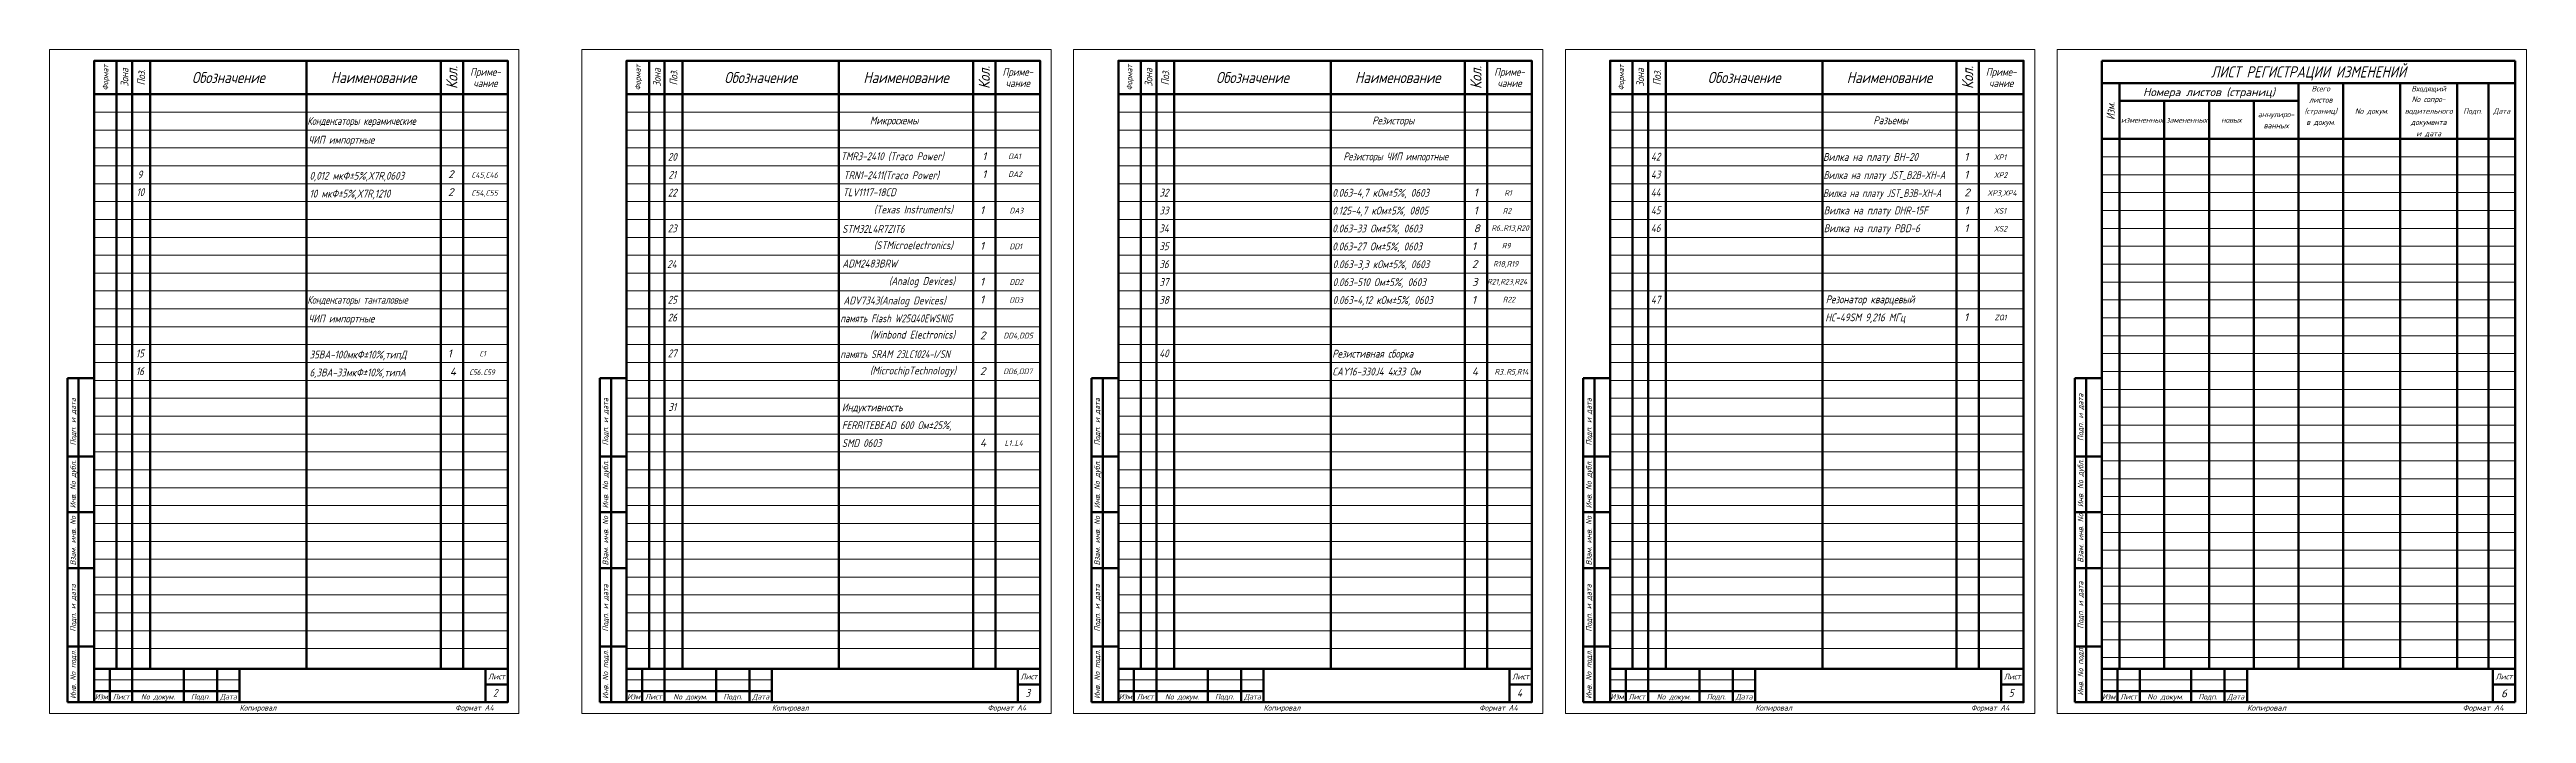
# Model space of a CAD drawing. Header units: inches. Extents: x 0 to 2069, y -420 to 0.
# Drawn here: x 961 to 2069, y -420 to -123 of the extents above; entities that cross this region are included whole.
import ezdxf
from ezdxf.enums import TextEntityAlignment as Align

# ---------------------------------------------------------------- set-up
doc = ezdxf.new("R2010")
doc.units = ezdxf.units.IN
doc.header["$MEASUREMENT"] = 0
for name, color, linetype, lineweight in [('OSN25', 2, 'Continuous', 20), ('OSN50', 3, 'Continuous', 50), ('TEXT', 1, 'Continuous', 30)]:
    doc.layers.add(name, color=color, linetype=linetype, lineweight=lineweight)
doc.styles.add('E', font='simplex.shx', dxfattribs={"width": 0.8, "oblique": 15})
doc.styles.add('E1', font='simplex.shx', dxfattribs={"oblique": 15})

msp = doc.modelspace()

# ---------------------------------------------------------------- linework, layer by layer
at = {"layer": 'OSN25'}
for p, q in [((980.8, -151), (1165.8, -151)), ((1219, -151), (1404, -151)), ((1439, -151), (1624, -151)), ((1659, -151), (1844, -151)), ((980.8, -159), (1165.8, -159)), ((1219, -159), (1404, -159)), ((1439, -159), (1624, -159)), ((1659, -159), (1844, -159)), ((980.8, -167), (1165.8, -167)), ((980.8, -175), (1165.8, -175)), ((980.8, -175), (1165.8, -175)), ((1219, -167), (1404, -167)), ((1219, -175), (1404, -175)), ((1219, -175), (1404, -175)), ((1439, -167), (1624, -167)), ((1439, -175), (1624, -175)), ((1439, -175), (1624, -175)), ((1659, -167), (1844, -167)), ((1659, -175), (1844, -175)), ((1659, -175), (1844, -175)), ((980.8, -183), (1165.8, -183)), ((1219, -183), (1404, -183)), ((1439, -183), (1624, -183)), ((1659, -183), (1844, -183)), ((980.8, -191), (1165.8, -191)), ((980.8, -199), (1165.8, -199)), ((1219, -191), (1404, -191)), ((1219, -199), (1404, -199)), ((1439, -191), (1624, -191)), ((1439, -199), (1624, -199)), ((1659, -191), (1844, -191)), ((1659, -199), (1844, -199)), ((980.8, -207), (1165.8, -207)), ((1219, -207), (1404, -207)), ((1439, -207), (1624, -207)), ((1659, -207), (1844, -207)), ((980.8, -215), (1165.8, -215)), ((1219, -215), (1404, -215)), ((1439, -215), (1624, -215)), ((1659, -215), (1844, -215)), ((980.8, -223), (1165.8, -223)), ((980.8, -231), (1165.8, -231)), ((1219, -223), (1404, -223)), ((1219, -231), (1404, -231)), ((1439, -223), (1624, -223)), ((1439, -231), (1624, -231)), ((1659, -223), (1844, -223)), ((1659, -231), (1844, -231)), ((980.8, -239), (1165.8, -239)), ((1219, -239), (1404, -239)), ((1439, -239), (1624, -239)), ((1659, -239), (1844, -239)), ((980.8, -247), (1165.8, -247)), ((1219, -247), (1404, -247)), ((1439, -247), (1624, -247)), ((1659, -247), (1844, -247)), ((980.8, -255), (1165.8, -255)), ((980.8, -263), (1165.8, -263)), ((1219, -255), (1404, -255)), ((1219, -263), (1404, -263)), ((1439, -255), (1624, -255)), ((1439, -263), (1624, -263)), ((1659, -255), (1844, -255)), ((1659, -263), (1844, -263)), ((980.8, -271), (1165.8, -271)), ((1219, -271), (1404, -271)), ((1439, -271), (1624, -271)), ((1659, -271), (1844, -271)), ((980.8, -279), (1165.8, -279)), ((980.8, -287), (1165.8, -287)), ((1219, -279), (1404, -279)), ((1219, -287), (1404, -287)), ((1439, -279), (1624, -279)), ((1439, -287), (1624, -287)), ((1659, -279), (1844, -279)), ((1659, -287), (1844, -287)), ((980.8, -295), (1165.8, -295)), ((1219, -295), (1404, -295)), ((1439, -295), (1624, -295)), ((1659, -295), (1844, -295)), ((980.8, -303), (1165.8, -303)), ((1219, -303), (1404, -303)), ((1439, -303), (1624, -303)), ((1659, -303), (1844, -303)), ((980.8, -311), (1165.8, -311)), ((980.8, -319), (1165.8, -319)), ((1219, -311), (1404, -311)), ((1219, -319), (1404, -319)), ((1439, -311), (1624, -311)), ((1439, -319), (1624, -319)), ((1659, -311), (1844, -311)), ((1659, -319), (1844, -319)), ((980.8, -327), (1165.8, -327)), ((1219, -327), (1404, -327)), ((1439, -327), (1624, -327)), ((1659, -327), (1844, -327)), ((980.8, -335), (1165.8, -335)), ((980.8, -343), (1165.8, -343)), ((1219, -335), (1404, -335)), ((1219, -343), (1404, -343)), ((1439, -335), (1624, -335)), ((1439, -343), (1624, -343)), ((1659, -335), (1844, -335)), ((1659, -343), (1844, -343)), ((980.8, -351), (1165.8, -351)), ((1219, -351), (1404, -351)), ((1439, -351), (1624, -351)), ((1659, -351), (1844, -351)), ((980.8, -359), (1165.8, -359)), ((1219, -359), (1404, -359)), ((1439, -359), (1624, -359)), ((1659, -359), (1844, -359)), ((980.8, -367), (1165.8, -367)), ((980.8, -375), (1165.8, -375)), ((1219, -367), (1404, -367)), ((1219, -375), (1404, -375)), ((1439, -367), (1624, -367)), ((1439, -375), (1624, -375)), ((1659, -367), (1844, -367)), ((1659, -375), (1844, -375)), ((980.8, -383), (1165.8, -383)), ((1219, -383), (1404, -383)), ((1439, -383), (1624, -383)), ((1659, -383), (1844, -383)), ((980.8, -391), (1165.8, -391)), ((1219, -391), (1404, -391)), ((1439, -391), (1624, -391)), ((1659, -391), (1844, -391)), ((980.8, -405), (1045.8, -405)), ((1219, -405), (1284, -405)), ((1439, -405), (1504, -405)), ((1659, -405), (1724, -405)), ((1879, -405), (1944, -405))]:
    msp.add_line(p, q, dxfattribs=at)
at = {"layer": 'OSN25', "linetype": 'Continuous'}
for p, q in [((1879, -171), (2064, -171)), ((1879, -179), (2064, -179)), ((1879, -187), (2064, -187)), ((1879, -195), (2064, -195)), ((1879, -203), (2064, -203)), ((1879, -211), (2064, -211)), ((1879, -219), (2064, -219)), ((1879, -227), (2064, -227)), ((1879, -235), (2064, -235)), ((1879, -243), (2064, -243)), ((1879, -251), (2064, -251)), ((1879, -259), (2064, -259)), ((1879, -267), (2064, -267)), ((1879, -275), (2064, -275)), ((1879, -283), (2064, -283)), ((1879, -291), (2064, -291)), ((1879, -299), (2064, -299)), ((1879, -307), (2064, -307)), ((1879, -315), (2064, -315)), ((1879, -323), (2064, -323)), ((1879, -331), (2064, -331)), ((1879, -339), (2064, -339)), ((1879, -347), (2064, -347)), ((1879, -355), (2064, -355)), ((1879, -363), (2064, -363)), ((1879, -371), (2064, -371)), ((1879, -379), (2064, -379)), ((1879, -387), (2064, -387)), ((1879, -395), (2064, -395))]:
    msp.add_line(p, q, dxfattribs=at)
at = {"layer": 'OSN25'}
for points in [[(960.8, -420), (1170.8, -420), (1170.8, -123), (960.8, -123)], [(1199, -420), (1409, -420), (1409, -123), (1199, -123)], [(1419, -420), (1629, -420), (1629, -123), (1419, -123)], [(1639, -420), (1849, -420), (1849, -123), (1639, -123)], [(1859, -420), (2069, -420), (2069, -123), (1859, -123)]]:
    msp.add_lwpolyline(points, close=True, dxfattribs=at)
at = {"layer": 'OSN50'}
for p, q in [((990.8, -128), (990.8, -400)), ((997.8, -128), (997.8, -400)), ((1005.8, -128), (1005.8, -400)), ((1075.8, -128), (1075.8, -400)), ((1135.8, -128), (1135.8, -400)), ((1145.8, -128), (1145.8, -400)), ((1229, -128), (1229, -400)), ((1236, -128), (1236, -400)), ((1244, -128), (1244, -400)), ((1314, -128), (1314, -400)), ((1374, -128), (1374, -400)), ((1384, -128), (1384, -400)), ((1449, -128), (1449, -400)), ((1456, -128), (1456, -400)), ((1464, -128), (1464, -400)), ((1534, -128), (1534, -400)), ((1594, -128), (1594, -400)), ((1604, -128), (1604, -400)), ((1669, -128), (1669, -400)), ((1676, -128), (1676, -400)), ((1684, -128), (1684, -400)), ((1754, -128), (1754, -400)), ((1814, -128), (1814, -400)), ((1824, -128), (1824, -400)), ((980.8, -143), (1165.8, -143)), ((1219, -143), (1404, -143)), ((1439, -143), (1624, -143)), ((1659, -143), (1844, -143)), ((973.8, -415), (973.8, -270)), ((1212, -415), (1212, -270)), ((1432, -415), (1432, -270)), ((1652, -415), (1652, -270)), ((1867, -270), (1867, -415)), ((1879, -270), (1867, -270)), ((1872, -270), (1872, -415)), ((1879, -305), (1867, -305)), ((1879, -330), (1867, -330)), ((1879, -355), (1867, -355)), ((1879, -390), (1867, -390)), ((980.8, -400), (1165.8, -400)), ((980.8, -410), (1045.8, -410)), ((987.8, -400), (987.8, -415)), ((997.8, -400), (997.8, -415)), ((1020.8, -400), (1020.8, -415)), ((1035.8, -400), (1035.8, -415)), ((1045.8, -400), (1045.8, -415)), ((1155.8, -400), (1155.8, -415)), ((1155.8, -407), (1165.8, -407)), ((1219, -400), (1404, -400)), ((1219, -410), (1284, -410)), ((1226, -400), (1226, -415)), ((1236, -400), (1236, -415)), ((1259, -400), (1259, -415)), ((1274, -400), (1274, -415)), ((1284, -400), (1284, -415)), ((1394, -400), (1394, -415)), ((1394, -407), (1404, -407)), ((1439, -400), (1624, -400)), ((1439, -410), (1504, -410)), ((1446, -400), (1446, -415)), ((1456, -400), (1456, -415)), ((1479, -400), (1479, -415)), ((1494, -400), (1494, -415)), ((1504, -400), (1504, -415)), ((1614, -400), (1614, -415)), ((1614, -407), (1624, -407)), ((1659, -400), (1844, -400)), ((1659, -410), (1724, -410)), ((1666, -400), (1666, -415)), ((1676, -400), (1676, -415)), ((1699, -400), (1699, -415)), ((1714, -400), (1714, -415)), ((1724, -400), (1724, -415)), ((1834, -400), (1834, -415)), ((1834, -407), (1844, -407)), ((2064, -400), (1879, -400)), ((1879, -410), (1944, -410)), ((1886, -400), (1886, -415)), ((1896, -400), (1896, -415)), ((1919, -400), (1919, -415)), ((1934, -400), (1934, -415)), ((1944, -400), (1944, -415)), ((2054, -400), (2054, -415)), ((2054, -407), (2064, -407))]:
    msp.add_line(p, q, dxfattribs=at)
at = {"layer": 'OSN50', "linetype": 'Continuous'}
for p, q in [((1879, -128), (1879, -415)), ((1879, -128), (2064, -128)), ((2064, -415), (2064, -128)), ((1879, -138), (2064, -138)), ((1887, -400), (1887, -138)), ((1967, -400), (1967, -138)), ((1987, -400), (1987, -138)), ((2012.5, -400), (2012.5, -138)), ((2038, -400), (2038, -138)), ((2052, -400), (2052, -138)), ((1887, -146), (1967, -146)), ((1907, -400), (1907, -146)), ((1927, -400), (1927, -146)), ((1947, -400), (1947, -146)), ((1879, -163), (2064, -163)), ((1867, -415), (2064, -415))]:
    msp.add_line(p, q, dxfattribs=at)
at = {"layer": 'OSN50'}
for points in [[(980.8, -415), (1165.8, -415), (1165.8, -128), (980.8, -128)], [(1219, -415), (1404, -415), (1404, -128), (1219, -128)], [(1439, -415), (1624, -415), (1624, -128), (1439, -128)], [(1659, -415), (1844, -415), (1844, -128), (1659, -128)]]:
    msp.add_lwpolyline(points, close=True, dxfattribs=at)
for points in [[(980.8, -270), (968.8, -270)], [(968.8, -415), (968.8, -270)], [(1219, -270), (1207, -270)], [(1207, -415), (1207, -270)], [(1439, -270), (1427, -270)], [(1427, -415), (1427, -270)], [(1659, -270), (1647, -270)], [(1647, -415), (1647, -270)], [(980.8, -305), (968.8, -305)], [(1219, -305), (1207, -305)], [(1439, -305), (1427, -305)], [(1659, -305), (1647, -305)], [(980.8, -330), (968.8, -330)], [(1219, -330), (1207, -330)], [(1439, -330), (1427, -330)], [(1659, -330), (1647, -330)], [(980.8, -355), (968.8, -355)], [(1219, -355), (1207, -355)], [(1439, -355), (1427, -355)], [(1659, -355), (1647, -355)], [(980.8, -390), (968.8, -390)], [(1219, -390), (1207, -390)], [(1439, -390), (1427, -390)], [(1659, -390), (1647, -390)], [(980.8, -415), (968.8, -415)], [(1219, -415), (1207, -415)], [(1439, -415), (1427, -415)], [(1659, -415), (1647, -415)]]:
    msp.add_lwpolyline(points, dxfattribs=at)

# ---------------------------------------------------------------- texts
at = {"layer": 'TEXT', "style": 'E', "oblique": 15, "width": 0.8}
for s, height, p in [('Формат', 2.5, (985.8, -135.5)), ('Зона', 3.5, (994.3, -135.5)), ('Поз.', 3.5, (1001.8, -135.5)), ('Кол.', 5, (1140.8, -135.5)), ('Формат', 2.5, (1224, -135.5)), ('Зона', 3.5, (1232.5, -135.5)), ('Поз.', 3.5, (1240, -135.5)), ('Кол.', 5, (1379, -135.5)), ('Формат', 2.5, (1444, -135.5)), ('Зона', 3.5, (1452.5, -135.5)), ('Поз.', 3.5, (1460, -135.5)), ('Кол.', 5, (1599, -135.5)), ('Формат', 2.5, (1664, -135.5)), ('Зона', 3.5, (1672.5, -135.5)), ('Поз.', 3.5, (1680, -135.5)), ('Кол.', 5, (1819, -135.5)), ('Изм.', 3.6, (1883, -150.5)), ('Подп. и дата', 2.5, (971.3, -289.5)), ('Подп. и дата', 2.5, (1209.5, -289.5)), ('Подп. и дата', 2.5, (1429.5, -289.5)), ('Подп. и дата', 2.5, (1649.5, -289.5)), ('Подп. и дата', 2.5, (1869.5, -287.5)), ('Инв. No дубл.', 2.5, (971.3, -317.5)), ('Инв. No дубл.', 2.5, (1209.5, -317.5)), ('Инв. No дубл.', 2.5, (1429.5, -317.5)), ('Инв. No дубл.', 2.5, (1649.5, -317.5)), ('Инв. No дубл.', 2.5, (1869.5, -317)), ('Взам. инв. No', 2.5, (1869.5, -341.5)), ('Взам. инв. No', 2.5, (971.3, -342.7)), ('Взам. инв. No', 2.5, (1209.5, -342.7)), ('Взам. инв. No', 2.5, (1429.5, -342.7)), ('Взам. инв. No', 2.5, (1649.5, -342.7)), ('Подп. и дата', 2.5, (971.3, -372.8)), ('Подп. и дата', 2.5, (1209.5, -372.8)), ('Подп. и дата', 2.5, (1429.5, -372.8)), ('Подп. и дата', 2.5, (1649.5, -372.8)), ('Подп. и дата', 2.5, (1869.5, -371.5)), ('Инв. No подл.', 2.5, (971.3, -402.5)), ('Инв. No подл.', 2.5, (1209.5, -402.5)), ('Инв. No подл.', 2.5, (1429.5, -402.5)), ('Инв. No подл.', 2.5, (1649.5, -402.5)), ('Инв. No подл.', 2.5, (1869.5, -401))]:
    msp.add_text(s, height=height, rotation=90, dxfattribs=at).set_placement(p, align=Align.MIDDLE_CENTER)
at = {"layer": 'TEXT', "style": 'E', "oblique": 15}
for s, height, width, p in [('Обозначение', 5, 0.8, (1040.8, -135.5)), ('Наименование', 5, 0.8, (1105.8, -135.5)), ('Приме-', 3.5, 0.8, (1155.8, -133)), ('Обозначение', 5, 0.8, (1279, -135.5)), ('Наименование', 5, 0.8, (1344, -135.5)), ('Приме-', 3.5, 0.8, (1394, -133)), ('Обозначение', 5, 0.8, (1499, -135.5)), ('Наименование', 5, 0.8, (1564, -135.5)), ('Приме-', 3.5, 0.8, (1614, -133)), ('Обозначение', 5, 0.8, (1719, -135.5)), ('Наименование', 5, 0.8, (1784, -135.5)), ('Приме-', 3.5, 0.8, (1834, -133)), ('ЛИСТ РЕГИСТРАЦИИ ИЗМЕНЕНИЙ', 5, 0.8, (1971.5, -133)), ('чание', 3.5, 0.8, (1155.8, -138)), ('чание', 3.5, 0.8, (1394, -138)), ('чание', 3.5, 0.8, (1614, -138)), ('чание', 3.5, 0.8, (1834, -138)), ('Всего', 2.5, 0.8, (1977, -140.5)), ('Входящий', 2.5, 0.8, (2025.3, -140.5)), ('Nо сопро-', 2.5, 0.8, (2025.3, -145.2)), ('Микросхемы', 3.5, 0.8, (1338.7, -154.7)), ('Резисторы', 3.5, 0.8, (1562, -154.7)), ('измененных', 2.5, 0.8, (1897, -154.5)), ('замененных', 2.5, 0.8, (1917, -154.5)), ('новых', 2.5, 0.8, (1937, -154.5)), ('аннулиро-', 2.5, 0.8, (1957, -152)), ('(страниц)', 2.5, 0.8, (1977, -150.5)), ('в докум.', 2.5, 0.8, (1977, -155.5)), ('листов', 2.5, 0.8, (1977, -145.5)), ('Nо докум.', 2.5, 0.8, (1999.8, -150.5)), ('водительного', 2.5, 0.8, (2025.3, -150.5)), ('документа', 2.5, 0.8, (2025.3, -155.5)), ('Подп.', 2.5, 0.8, (2045, -150.5)), ('Дата', 2.5, 0.8, (2058, -150.5)), ('ванных', 2.5, 0.8, (1957, -157)), ('и дата', 2.5, 0.8, (2025.3, -160.5)), ('9', 3.5, 0.8, (1001.2, -178.9)), ('20', 3.5, 0.8, (1239.4, -171)), ('21', 3.5, 0.8, (1239.4, -179)), ('Резисторы ЧИП импортные', 3.5, 0.7, (1563.1, -170.8)), ('42', 3.5, 0.8, (1679.4, -170.9)), ('43', 3.5, 0.8, (1679.4, -178.9)), ('10', 3.5, 0.8, (1001.4, -186.8)), ('22', 3.5, 0.8, (1239.4, -187)), ('32', 3.5, 0.8, (1459.4, -187)), ('44', 3.5, 0.8, (1679.4, -186.9)), ('33', 3.5, 0.8, (1459.4, -195)), ('45', 3.5, 0.8, (1679.4, -194.9)), ('23', 3.5, 0.8, (1239.4, -203)), ('34', 3.5, 0.8, (1459.4, -203)), ('35', 3.5, 0.8, (1459.4, -211)), ('46', 3.5, 0.8, (1679.4, -202.9)), ('24', 3.5, 0.8, (1239.2, -219)), ('36', 3.5, 0.8, (1459.4, -219)), ('37', 3.5, 0.8, (1459.4, -227)), ('25', 3.5, 0.8, (1239.4, -234.9)), ('26', 3.5, 0.8, (1239.4, -242.9)), ('38', 3.5, 0.8, (1459.4, -235)), ('47', 3.5, 0.8, (1679.4, -234.9)), ('15', 3.5, 0.8, (1001.2, -258.9)), ('16', 3.5, 0.8, (1001.2, -266.9)), ('27', 3.5, 0.8, (1239.4, -258.9)), ('40', 3.5, 0.8, (1459.4, -258.9)), ('31', 3.5, 0.8, (1239.4, -282.9)), ('Лист', 2.5, 0.8, (1160.8, -403.5)), ('2', 3.5, 0.8, (1160.2, -410.8)), ('Лист', 2.5, 0.8, (1399, -403.5)), ('3', 3.5, 0.8, (1398.5, -410.8)), ('Лист', 2.5, 0.8, (1619, -403.5)), ('4', 3.5, 0.8, (1618.5, -410.8)), ('Лист', 2.5, 0.8, (1839, -403.5)), ('5', 3.5, 0.8, (1838.5, -410.8)), ('Лист', 2.5, 0.8, (2059, -403.5)), ('Изм.', 2.5, 0.8, (984.3, -412.5)), ('Лист', 2.5, 0.8, (992.8, -412.5)), ('No докум.', 2.5, 0.8, (1009.3, -412.5)), ('Подп.', 2.5, 0.8, (1028.3, -412.5)), ('Дата', 2.5, 0.8, (1040.8, -412.5)), ('Изм.', 2.5, 0.8, (1222.5, -412.5)), ('Лист', 2.5, 0.8, (1231, -412.5)), ('No докум.', 2.5, 0.8, (1247.5, -412.5)), ('Подп.', 2.5, 0.8, (1266.5, -412.5)), ('Дата', 2.5, 0.8, (1279, -412.5)), ('Изм.', 2.5, 0.8, (1442.5, -412.5)), ('Лист', 2.5, 0.8, (1451, -412.5)), ('No докум.', 2.5, 0.8, (1467.5, -412.5)), ('Подп.', 2.5, 0.8, (1486.5, -412.5)), ('Дата', 2.5, 0.8, (1499, -412.5)), ('Изм.', 2.5, 0.8, (1662.5, -412.5)), ('Лист', 2.5, 0.8, (1671, -412.5)), ('No докум.', 2.5, 0.8, (1687.5, -412.5)), ('Подп.', 2.5, 0.8, (1706.5, -412.5)), ('Дата', 2.5, 0.8, (1719, -412.5)), ('Изм.', 2.5, 0.8, (1882.5, -412.5)), ('Лист', 2.5, 0.8, (1891, -412.5)), ('Подп.', 2.5, 0.8, (1926.5, -412.5)), ('Дата', 2.5, 0.8, (1939, -412.5))]:
    msp.add_text(s, height=height, dxfattribs=dict(at, width=width)).set_placement(p, align=Align.MIDDLE_CENTER)
for s, height, p in [('Номера листов (страниц)', 3.6, (1927, -142)), ('6', 3.5, (2059, -411)), ('No докум.', 2.5, (1907.5, -412.5))]:
    msp.add_text(s, height=height, dxfattribs=at).set_placement(p, align=Align.MIDDLE_CENTER)
at = {"layer": 'TEXT', "lineweight": 30, "style": 'E1', "oblique": 15}
for s, width, p in [('Конденсаторы керамические', 0.73, (1076.1, -156.7)), ('ЧИП импортные', 0.8, (1076.6, -165.1)), ('0,012 мкФ±5%%%,X7R,0603', 0.8, (1077.1, -181.2)), ('10 мкФ±5%%%,X7R,1210', 0.8, (1077.1, -189.2)), ('Конденсаторы танталовые', 0.73, (1076.1, -236.7)), ('ЧИП импортные', 0.8, (1076.6, -245.1)), ('35ВА-100мкФ±10%%%,типД', 0.8, (1077.1, -261.2)), ('6,3ВА-33мкФ±10%%%,типА', 0.8, (1077.1, -269.2))]:
    msp.add_text(s, height=3.5, dxfattribs=dict(at, width=width)).set_placement(p)
at = {"layer": 'TEXT', "style": 'E1', "oblique": 15}
for s, height, width, p in [('Разъемы', 3.5, 0.8, (1776.8, -156.4)), ('TMR3-2410 (Traco Power)', 3.5, 0.8, (1314.8, -172.5)), ('TRN1-2411(Traco Power)', 3.5, 0.8, (1316, -181)), ('DA1', 2.5, 0.8, (1389.7, -172)), ('Вилка на плату ВН-20', 3.5, 0.8, (1754.3, -172.8)), ('XP1', 2.5, 0.8, (1830.7, -172.4)), ('C45,C46', 2.5, 0.8, (1149.5, -180.4)), ('C54,C55', 2.5, 0.8, (1149.5, -188.4)), ('TLV1117-18CD', 3.5, 0.8, (1315.7, -188.6)), ('DA2', 2.5, 0.8, (1389.7, -180)), ('0.063-4,7 кОм±5%%%, 0603', 3.5, 0.8, (1534.7, -188.8)), ('R1', 2.5, 0.8, (1611.7, -188.4)), ('Вилка на плату JST_B3B-XH-A ', 3.5, 0.65, (1754.3, -189)), ('Вилка на плату JST_B2B-XH-A ', 3.5, 0.67, (1754.5, -180.9)), ('XP3,XP4', 2.5, 0.8, (1827.8, -188.4)), ('XP2', 2.5, 0.8, (1830.7, -180.4)), ('(Texas Instruments)', 3.5, 0.8, (1329.6, -196.3)), ('DA3', 2.5, 0.8, (1390.3, -196.3)), ('0.125-4,7 кОм±5%%%, 0805', 3.5, 0.8, (1534.7, -196.8)), ('R2', 2.5, 0.8, (1611, -196.4)), ('Вилка на плату DHR-15F', 3.5, 0.8, (1754.6, -196.7)), ('XS1', 2.5, 0.8, (1830.7, -196.4)), ('STM32L4R7ZIT6', 3.5, 0.8, (1315.4, -205)), ('(STMicroelectronics)', 3.5, 0.8, (1329.6, -212.3)), ('DD1', 2.5, 0.8, (1390.3, -212.3)), ('0.063-33 Ом±5%%%, 0603', 3.5, 0.8, (1534.7, -204.8)), ('0.063-27 Ом±5%%%, 0603', 3.5, 0.8, (1534.7, -212.8)), ('R6..R13,R20', 2.5, 0.8, (1605.9, -204.1)), ('R9', 2.5, 0.8, (1610.6, -212)), ('Вилка на плату PBD-6', 3.5, 0.8, (1754.6, -204.7)), ('XS2', 2.5, 0.8, (1830.7, -204.4)), ('ADM2483BRW', 3.5, 0.8, (1315.5, -220.5)), ('0.063-3,3 кОм±5%%%, 0603', 3.5, 0.8, (1534.9, -220.8)), ('R18,R19', 2.5, 0.8, (1606.7, -220.1)), ('(Analog Devices)', 3.5, 0.8, (1336.3, -228.3)), ('DD2', 2.5, 0.8, (1390.3, -228.3)), ('0.063-510 Ом±5%%%, 0603', 3.5, 0.8, (1534.9, -228.8)), ('R21,R23,R24', 2.5, 0.8, (1604, -228.1)), ('память Flash W25Q40EWSNIG', 3.5, 0.7, (1314.6, -245)), ('ADV7343(Analog Devices)', 3.5, 0.8, (1316, -237)), ('DD3', 2.5, 0.8, (1390.2, -236.3)), ('0.063-4,12 кОм±5%%%, 0603', 3.5, 0.8, (1534.9, -236.8)), ('R22', 2.5, 0.8, (1611, -236.1)), ('Резонатор кварцевый', 3.5, 0.8, (1755.5, -236.5)), ('ZQ1', 2.5, 0.8, (1831, -244.1)), ('(Winbond Electronics)', 3.5, 0.8, (1327.9, -252.3)), ('DD4,DD5', 2.5, 0.8, (1387.6, -252.2)), ('С1', 2.5, 0.75, (1153.2, -260.3)), ('память SRAM 23LC1024-I/SN', 3.5, 0.7, (1314.6, -261)), ('(MicrochipTechnology)', 3.5, 0.8, (1327.9, -268.3)), ('DD6,DD7', 2.5, 0.8, (1387.5, -268.2)), ('Резистивная сборка ', 3.5, 0.8, (1534.7, -260.8)), ('CAY16-330J4 4х33 Ом', 3.5, 0.8, (1534.7, -268.8)), ('R3..R5,R14', 2.5, 0.8, (1607.3, -268.4)), ('С56..С59', 2.5, 0.75, (1148.6, -268.6)), ('Индуктивность', 3.5, 0.8, (1315.3, -284.8)), ('FERRITEBEAD 600 Ом±25%%%,', 3.5, 0.8, (1315.3, -292.8)), ('SMD 0603', 3.5, 0.8, (1315.3, -300.8)), ('L1..L4', 2.5, 0.8, (1388.1, -300.3))]:
    msp.add_text(s, height=height, dxfattribs=dict(at, width=width)).set_placement(p)
for s, p in [('2', (1139.1, -180.5)), ('1', (1378.1, -172.5)), ('1', (1378.1, -180.5)), ('1', (1817.5, -172.7)), ('1', (1817.5, -180.7)), ('2', (1139.1, -188.5)), ('1', (1598, -188.7)), ('2', (1817.5, -188.7)), ('1', (1377.1, -196.6)), ('1', (1598, -196.7)), ('1', (1817.5, -196.7)), ('1', (1377.1, -212.6)), ('1', (1597.2, -212.7)), ('8', (1598, -204.7)), ('1', (1817.5, -204.7)), ('2', (1597.2, -220.7)), ('1', (1377.1, -228.6)), ('3', (1597.2, -228.7)), ('1', (1377.1, -236.6)), ('1', (1597.2, -236.7)), ('1', (1817.4, -244.5)), ('2', (1377.1, -252.6)), ('1', (1138.9, -260.7)), ('4', (1139.9, -268.8)), ('2', (1377.1, -268.6)), ('4', (1597.2, -268.7)), ('4', (1377.1, -300.6))]:
    msp.add_text(s, height=3.5, dxfattribs=at).set_placement(p)
at = {"layer": 'TEXT', "style": 'E', "oblique": 15, "width": 0.8}
msp.add_text('НС-49SM 9,216 MГц', height=3.5, dxfattribs=at).set_placement((1755.3, -242.8), align=Align.MIDDLE_LEFT)
at = {"layer": 'TEXT', "linetype": 'Continuous', "style": 'E', "oblique": 15, "width": 0.8}
for s, p in [('Копировал', (1045.8, -418.7)), ('Формат A4', (1142.3, -418.7)), ('Копировал', (1284, -418.7)), ('Формат A4', (1380.5, -418.7)), ('Копировал', (1504, -418.7)), ('Формат A4', (1600.5, -418.7)), ('Копировал', (1724, -418.7)), ('Формат A4', (1820.5, -418.7))]:
    msp.add_text(s, height=2.5, dxfattribs=at).set_placement(p)
at = {"layer": 'TEXT', "linetype": 'Continuous', "style": 'E', "oblique": 15}
for s, p in [('Копировал', (1944, -418.7)), ('Формат A4', (2040.5, -418.7))]:
    msp.add_text(s, height=2.5, dxfattribs=at).set_placement(p)

doc.saveas('drawing.dxf')
